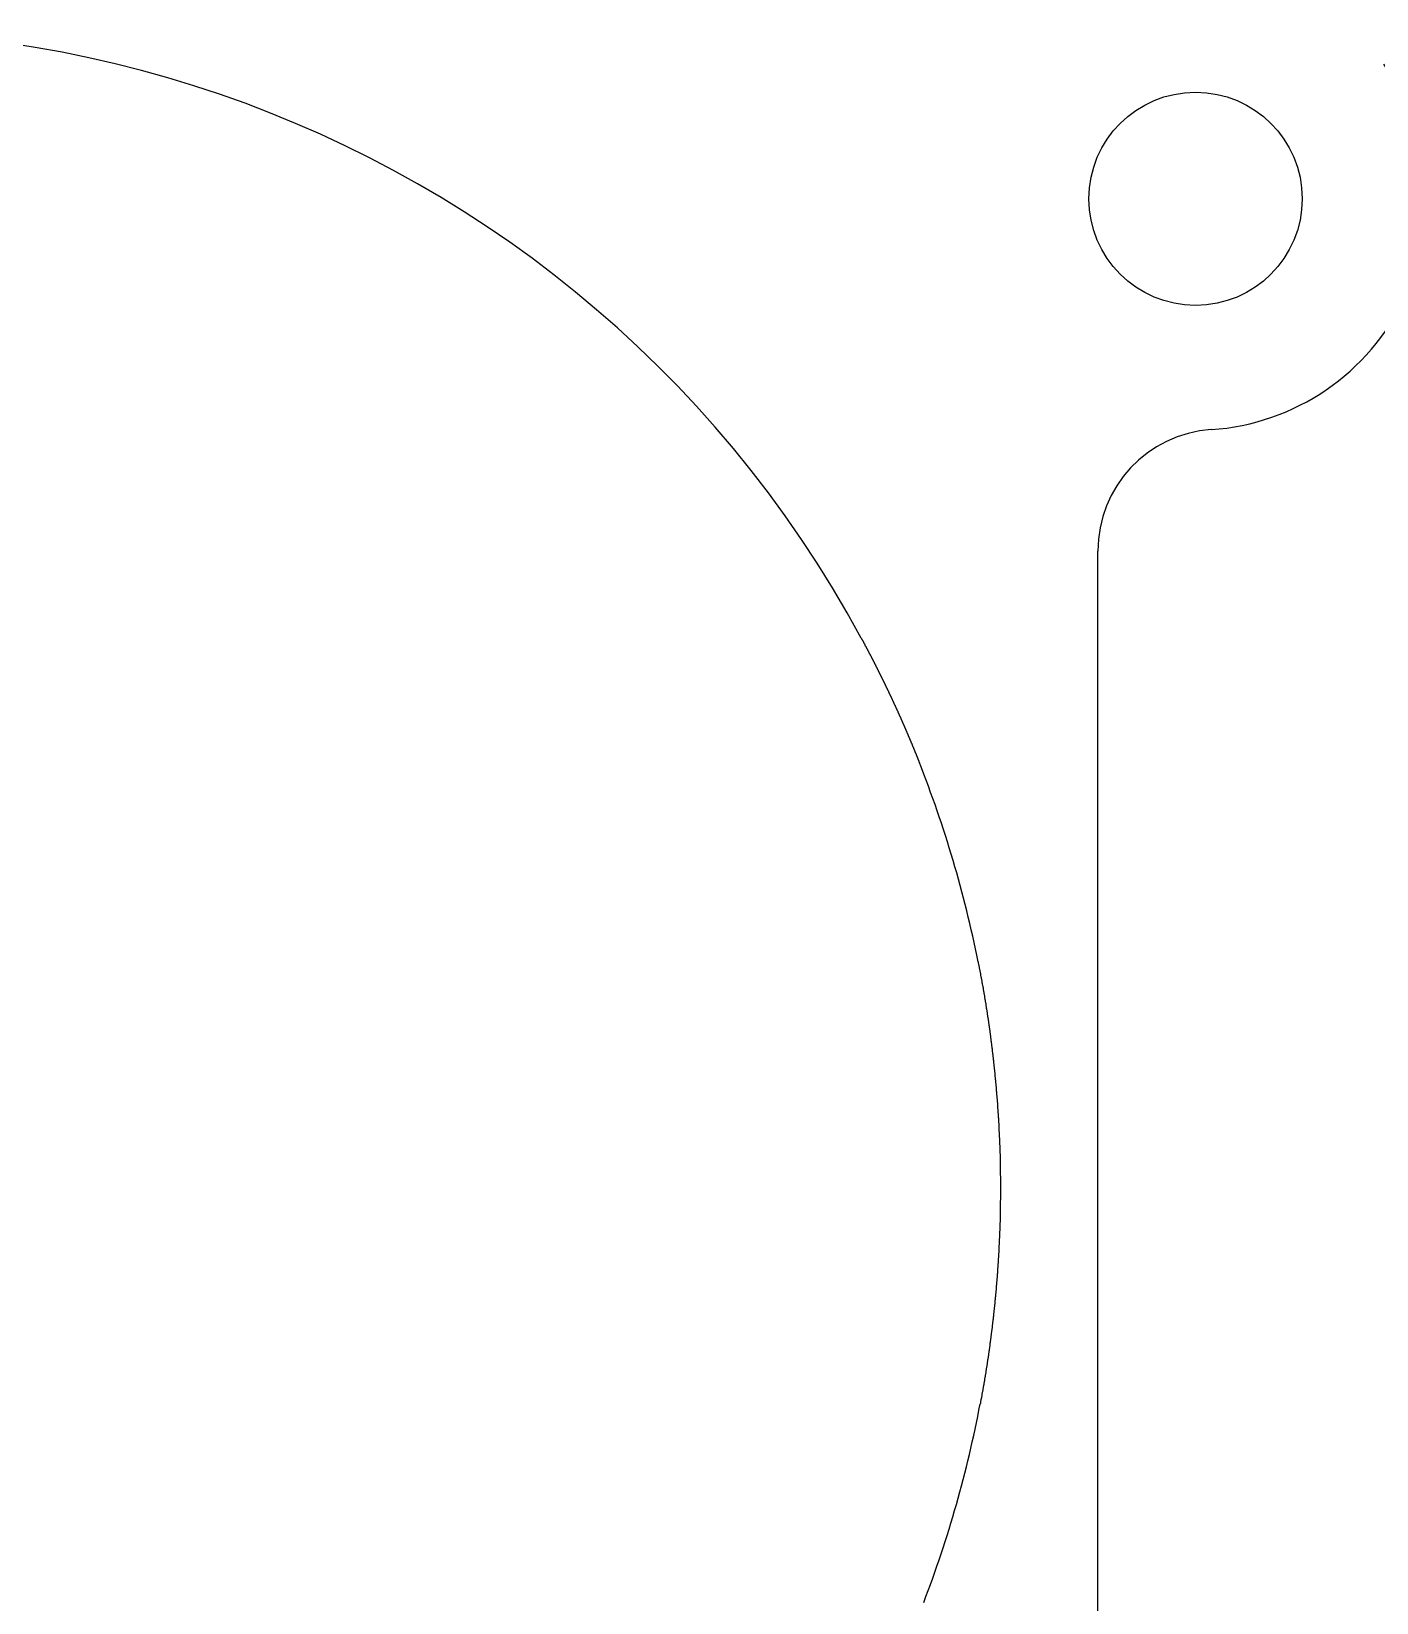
# Model space of a CAD drawing. Extents: x 442 to 745, y 5 to 355.
# Drawn here: x 469.62 to 478.72, y 197.08 to 207.71 of the extents above; entities that cross this region are included whole.
import ezdxf

# ---------------------------------------------------------------- set-up
doc = ezdxf.new("R2010")
doc.units = 0
doc.layers.add('VISIBLE__ANSI_', color=7, linetype='CONTINUOUS')

msp = doc.modelspace()

# ---------------------------------------------------------------- linework, layer by layer
at = {"layer": 'VISIBLE__ANSI_'}
msp.add_line((476.835, 195.578), (476.835, 204.195), dxfattribs=at)
for points in [[(475.235, 203.606, 0), (475.236, 203.604, 0), (475.237, 203.602, 0), (475.238, 203.6, 0), (475.239, 203.598, 0), (475.24, 203.596, 0), (475.241, 203.594, 0), (475.243, 203.592, 0), (475.244, 203.59, 0), (475.245, 203.589, 0), (475.246, 203.587, 0), (475.247, 203.585, 0), (475.248, 203.583, 0), (475.249, 203.581, 0), (475.25, 203.579, 0), (475.251, 203.577, 0), (475.252, 203.575, 0), (475.253, 203.573, 0), (475.254, 203.571, 0), (475.255, 203.569, 0), (475.256, 203.567, 0), (475.257, 203.565, 0), (475.258, 203.563, 0), (475.259, 203.561, 0), (475.26, 203.559, 0), (475.261, 203.557, 0), (475.262, 203.555, 0), (475.264, 203.553, 0), (475.265, 203.551, 0), (475.266, 203.549, 0), (475.267, 203.547, 0), (475.268, 203.545, 0), (475.269, 203.543, 0), (475.27, 203.541, 0), (475.271, 203.539, 0), (475.272, 203.537, 0), (475.273, 203.535, 0), (475.274, 203.534, 0), (475.275, 203.532, 0), (475.276, 203.53, 0), (475.277, 203.528, 0), (475.278, 203.526, 0), (475.279, 203.524, 0), (475.28, 203.522, 0), (475.281, 203.52, 0), (475.282, 203.518, 0), (475.283, 203.516, 0), (475.284, 203.514, 0), (475.285, 203.512, 0), (475.286, 203.51, 0), (475.287, 203.508, 0), (475.288, 203.506, 0), (475.289, 203.504, 0), (475.29, 203.502, 0), (475.291, 203.5, 0), (475.293, 203.498, 0), (475.294, 203.496, 0), (475.295, 203.494, 0), (475.296, 203.492, 0), (475.297, 203.49, 0), (475.298, 203.488, 0), (475.299, 203.486, 0), (475.3, 203.484, 0), (475.301, 203.482, 0), (475.302, 203.48, 0), (475.303, 203.478, 0), (475.304, 203.476, 0), (475.305, 203.474, 0), (475.306, 203.472, 0), (475.307, 203.47, 0), (475.308, 203.468, 0), (475.309, 203.466, 0), (475.31, 203.464, 0), (475.311, 203.462, 0), (475.312, 203.46, 0), (475.313, 203.458, 0), (475.314, 203.456, 0), (475.315, 203.455, 0), (475.316, 203.453, 0), (475.317, 203.451, 0), (475.318, 203.449, 0), (475.319, 203.447, 0), (475.32, 203.445, 0), (475.321, 203.443, 0), (475.322, 203.441, 0), (475.323, 203.439, 0), (475.324, 203.437, 0), (475.325, 203.435, 0), (475.326, 203.433, 0), (475.327, 203.431, 0), (475.328, 203.429, 0), (475.329, 203.427, 0), (475.33, 203.425, 0), (475.331, 203.423, 0), (475.332, 203.421, 0), (475.333, 203.419, 0), (475.334, 203.417, 0), (475.335, 203.415, 0), (475.336, 203.413, 0), (475.337, 203.411, 0), (475.338, 203.409, 0), (475.339, 203.407, 0), (475.34, 203.405, 0), (475.341, 203.403, 0), (475.342, 203.401, 0), (475.343, 203.399, 0), (475.344, 203.397, 0), (475.345, 203.395, 0), (475.346, 203.393, 0), (475.347, 203.391, 0), (475.348, 203.389, 0), (475.349, 203.387, 0), (475.35, 203.385, 0), (475.351, 203.383, 0), (475.352, 203.381, 0), (475.353, 203.379, 0), (475.354, 203.377, 0), (475.355, 203.375, 0), (475.356, 203.373, 0), (475.357, 203.371, 0), (475.358, 203.369, 0), (475.359, 203.367, 0), (475.36, 203.365, 0), (475.361, 203.363, 0), (475.362, 203.361, 0), (475.363, 203.359, 0), (475.364, 203.357, 0), (475.365, 203.355, 0), (475.366, 203.353, 0), (475.367, 203.351, 0), (475.368, 203.349, 0), (475.369, 203.347, 0), (475.37, 203.345, 0), (475.371, 203.343, 0), (475.372, 203.341, 0), (475.373, 203.339, 0), (475.374, 203.337, 0), (475.375, 203.335, 0), (475.376, 203.333, 0), (475.377, 203.331, 0), (475.378, 203.329, 0), (475.379, 203.327, 0), (475.38, 203.325, 0), (475.381, 203.323, 0), (475.382, 203.321, 0), (475.383, 203.319, 0), (475.384, 203.317, 0), (475.385, 203.315, 0), (475.386, 203.313, 0), (475.387, 203.311, 0), (475.388, 203.309, 0), (475.389, 203.307, 0), (475.39, 203.305, 0), (475.391, 203.303, 0), (475.392, 203.301, 0), (475.393, 203.299, 0), (475.394, 203.297, 0), (475.395, 203.295, 0), (475.396, 203.293, 0), (475.396, 203.291, 0), (475.397, 203.289, 0), (475.398, 203.287, 0), (475.399, 203.285, 0), (475.4, 203.283, 0), (475.401, 203.281, 0), (475.402, 203.279, 0), (475.403, 203.277, 0), (475.404, 203.275, 0), (475.405, 203.273, 0), (475.406, 203.271, 0), (475.407, 203.269, 0), (475.408, 203.267, 0), (475.409, 203.265, 0), (475.41, 203.263, 0), (475.411, 203.261, 0), (475.412, 203.259, 0), (475.413, 203.257, 0), (475.414, 203.255, 0), (475.415, 203.253, 0), (475.416, 203.251, 0), (475.417, 203.249, 0), (475.418, 203.247, 0), (475.419, 203.245, 0), (475.42, 203.243, 0), (475.421, 203.241, 0), (475.422, 203.239, 0), (475.422, 203.237, 0), (475.423, 203.235, 0), (475.424, 203.233, 0), (475.425, 203.231, 0), (475.426, 203.229, 0), (475.427, 203.227, 0), (475.428, 203.225, 0), (475.429, 203.223, 0), (475.43, 203.221, 0), (475.431, 203.219, 0), (475.432, 203.217, 0), (475.433, 203.215, 0), (475.434, 203.213, 0), (475.435, 203.211, 0), (475.436, 203.209, 0), (475.437, 203.207, 0), (475.438, 203.205, 0), (475.439, 203.203, 0), (475.44, 203.201, 0), (475.441, 203.199, 0), (475.441, 203.197, 0), (475.442, 203.195, 0), (475.443, 203.193, 0), (475.444, 203.191, 0), (475.445, 203.188, 0), (475.446, 203.186, 0), (475.447, 203.184, 0), (475.448, 203.182, 0), (475.449, 203.18, 0), (475.45, 203.178, 0), (475.451, 203.176, 0), (475.452, 203.174, 0), (475.453, 203.172, 0), (475.454, 203.17, 0), (475.455, 203.168, 0), (475.456, 203.166, 0), (475.456, 203.164, 0), (475.457, 203.162, 0), (475.458, 203.16, 0), (475.459, 203.158, 0), (475.46, 203.156, 0), (475.461, 203.154, 0), (475.462, 203.152, 0), (475.463, 203.15, 0), (475.464, 203.148, 0), (475.465, 203.146, 0), (475.466, 203.144, 0), (475.467, 203.142, 0), (475.468, 203.14, 0), (475.469, 203.138, 0), (475.469, 203.136, 0), (475.47, 203.134, 0), (475.471, 203.132, 0), (475.472, 203.13, 0), (475.473, 203.128, 0), (475.474, 203.126, 0), (475.475, 203.124, 0), (475.476, 203.122, 0), (475.477, 203.12, 0), (475.478, 203.118, 0), (475.479, 203.116, 0), (475.48, 203.114, 0), (475.481, 203.112, 0), (475.481, 203.11, 0), (475.482, 203.108, 0), (475.483, 203.105, 0), (475.484, 203.103, 0), (475.485, 203.101, 0), (475.486, 203.099, 0), (475.487, 203.097, 0), (475.488, 203.095, 0), (475.489, 203.093, 0), (475.49, 203.091, 0), (475.491, 203.089, 0), (475.492, 203.087, 0), (475.492, 203.085, 0), (475.493, 203.083, 0), (475.494, 203.081, 0), (475.495, 203.079, 0), (475.496, 203.077, 0), (475.497, 203.075, 0), (475.498, 203.073, 0), (475.499, 203.071, 0), (475.5, 203.069, 0), (475.501, 203.067, 0), (475.502, 203.065, 0), (475.502, 203.063, 0), (475.503, 203.061, 0), (475.504, 203.059, 0), (475.505, 203.057, 0), (475.506, 203.055, 0), (475.507, 203.053, 0), (475.508, 203.051, 0), (475.509, 203.049, 0), (475.51, 203.046, 0), (475.511, 203.044, 0), (475.511, 203.042, 0), (475.512, 203.04, 0), (475.513, 203.038, 0), (475.514, 203.036, 0), (475.515, 203.034, 0), (475.516, 203.032, 0), (475.517, 203.03, 0), (475.518, 203.028, 0), (475.519, 203.026, 0), (475.52, 203.024, 0), (475.52, 203.022, 0), (475.521, 203.02, 0), (475.522, 203.018, 0), (475.523, 203.016, 0), (475.524, 203.014, 0), (475.525, 203.012, 0), (475.526, 203.01, 0), (475.527, 203.008, 0), (475.528, 203.006, 0), (475.528, 203.004, 0), (475.529, 203.002, 0), (475.53, 203, 0), (475.531, 202.997, 0), (475.532, 202.995, 0), (475.533, 202.993, 0), (475.534, 202.991, 0), (475.535, 202.989, 0), (475.536, 202.987, 0), (475.536, 202.985, 0), (475.537, 202.983, 0), (475.538, 202.981, 0), (475.539, 202.979, 0), (475.54, 202.977, 0), (475.541, 202.975, 0), (475.542, 202.973, 0), (475.543, 202.971, 0), (475.543, 202.969, 0), (475.544, 202.967, 0), (475.545, 202.965, 0), (475.546, 202.963, 0), (475.547, 202.961, 0), (475.548, 202.959, 0), (475.549, 202.957, 0), (475.55, 202.954, 0), (475.55, 202.952, 0), (475.551, 202.95, 0), (475.552, 202.948, 0), (475.553, 202.946, 0), (475.554, 202.944, 0), (475.555, 202.942, 0), (475.556, 202.94, 0), (475.557, 202.938, 0), (475.557, 202.936, 0), (475.558, 202.934, 0), (475.559, 202.932, 0), (475.56, 202.93, 0), (475.561, 202.928, 0), (475.562, 202.926, 0), (475.563, 202.924, 0), (475.564, 202.922, 0), (475.564, 202.92, 0), (475.565, 202.918, 0), (475.566, 202.915, 0), (475.567, 202.913, 0), (475.568, 202.911, 0), (475.569, 202.909, 0), (475.57, 202.907, 0), (475.57, 202.905, 0), (475.571, 202.903, 0), (475.572, 202.901, 0), (475.573, 202.899, 0), (475.574, 202.897, 0), (475.575, 202.895, 0), (475.576, 202.893, 0), (475.576, 202.891, 0), (475.577, 202.889, 0), (475.578, 202.887, 0), (475.579, 202.885, 0), (475.58, 202.883, 0), (475.581, 202.881, 0), (475.582, 202.878, 0), (475.582, 202.876, 0), (475.583, 202.874, 0), (475.584, 202.872, 0), (475.585, 202.87, 0), (475.586, 202.868, 0), (475.587, 202.866, 0), (475.587, 202.864, 0), (475.588, 202.862, 0), (475.589, 202.86, 0), (475.59, 202.858, 0), (475.591, 202.856, 0), (475.592, 202.854, 0), (475.593, 202.852, 0), (475.593, 202.85, 0), (475.594, 202.848, 0), (475.595, 202.845, 0), (475.596, 202.843, 0), (475.597, 202.841, 0), (475.598, 202.839, 0), (475.598, 202.837, 0), (475.599, 202.835, 0), (475.6, 202.833, 0), (475.601, 202.831, 0), (475.602, 202.829, 0), (475.603, 202.827, 0), (475.604, 202.825, 0), (475.604, 202.823, 0), (475.605, 202.821, 0), (475.606, 202.819, 0), (475.607, 202.817, 0), (475.608, 202.815, 0), (475.609, 202.812, 0), (475.609, 202.81, 0), (475.61, 202.808, 0), (475.611, 202.806, 0), (475.612, 202.804, 0), (475.613, 202.802, 0), (475.614, 202.8, 0), (475.614, 202.798, 0), (475.615, 202.796, 0), (475.616, 202.794, 0), (475.617, 202.792, 0), (475.618, 202.79, 0), (475.618, 202.788, 0), (475.619, 202.786, 0), (475.62, 202.783, 0), (475.621, 202.781, 0), (475.622, 202.779, 0), (475.623, 202.777, 0), (475.623, 202.775, 0), (475.624, 202.773, 0), (475.625, 202.771, 0), (475.626, 202.769, 0)], [(475.626, 202.769, 0), (475.626, 202.769, 0), (475.626, 202.769, 0), (475.626, 202.769, 0), (475.626, 202.769, 0), (475.626, 202.769, 0), (475.626, 202.769, 0), (475.626, 202.769, 0), (475.626, 202.769, 0), (475.626, 202.769, 0), (475.626, 202.769, 0), (475.626, 202.769, 0), (475.626, 202.769, 0), (475.626, 202.769, 0), (475.626, 202.769, 0), (475.626, 202.769, 0), (475.626, 202.769, 0), (475.626, 202.769, 0), (475.626, 202.769, 0), (475.626, 202.769, 0), (475.626, 202.769, 0), (475.626, 202.769, 0), (475.626, 202.769, 0), (475.626, 202.769, 0), (475.626, 202.769, 0), (475.626, 202.769, 0), (475.626, 202.769, 0), (475.626, 202.769, 0), (475.626, 202.769, 0), (475.626, 202.769, 0), (475.626, 202.769, 0), (475.626, 202.769, 0), (475.626, 202.769, 0), (475.626, 202.769, 0), (475.626, 202.769, 0), (475.626, 202.769, 0), (475.626, 202.769, 0), (475.626, 202.769, 0), (475.626, 202.769, 0), (475.626, 202.769, 0), (475.626, 202.769, 0), (475.626, 202.769, 0), (475.626, 202.769, 0), (475.626, 202.769, 0), (475.626, 202.769, 0), (475.626, 202.769, 0), (475.626, 202.769, 0), (475.626, 202.769, 0), (475.626, 202.769, 0), (475.626, 202.769, 0), (475.626, 202.769, 0), (475.626, 202.769, 0), (475.626, 202.769, 0), (475.626, 202.769, 0), (475.626, 202.769, 0), (475.626, 202.769, 0), (475.626, 202.769, 0), (475.626, 202.769, 0), (475.626, 202.769, 0), (475.626, 202.769, 0), (475.626, 202.769, 0), (475.626, 202.769, 0), (475.626, 202.769, 0), (475.626, 202.769, 0), (475.626, 202.769, 0), (475.626, 202.769, 0), (475.626, 202.769, 0), (475.626, 202.769, 0), (475.626, 202.769, 0), (475.626, 202.769, 0), (475.626, 202.769, 0), (475.626, 202.769, 0), (475.626, 202.769, 0), (475.626, 202.769, 0), (475.626, 202.769, 0), (475.626, 202.769, 0), (475.626, 202.769, 0), (475.626, 202.769, 0), (475.626, 202.769, 0), (475.626, 202.769, 0), (475.626, 202.769, 0), (475.626, 202.769, 0), (475.626, 202.769, 0), (475.626, 202.769, 0), (475.626, 202.769, 0), (475.626, 202.769, 0), (475.626, 202.769, 0), (475.626, 202.769, 0), (475.626, 202.769, 0), (475.626, 202.769, 0), (475.626, 202.769, 0), (475.626, 202.769, 0), (475.626, 202.769, 0), (475.626, 202.769, 0), (475.626, 202.769, 0), (475.626, 202.769, 0), (475.626, 202.769, 0), (475.626, 202.769, 0), (475.626, 202.769, 0), (475.626, 202.769, 0), (475.626, 202.769, 0), (475.626, 202.769, 0), (475.626, 202.769, 0), (475.626, 202.769, 0), (475.626, 202.769, 0), (475.626, 202.769, 0), (475.626, 202.769, 0), (475.626, 202.769, 0), (475.626, 202.769, 0), (475.626, 202.769, 0), (475.626, 202.769, 0), (475.626, 202.769, 0), (475.626, 202.769, 0), (475.626, 202.769, 0), (475.625, 202.769, 0), (475.625, 202.769, 0), (475.625, 202.769, 0), (475.625, 202.769, 0), (475.625, 202.769, 0), (475.625, 202.769, 0), (475.625, 202.769, 0), (475.625, 202.769, 0), (475.625, 202.769, 0), (475.625, 202.769, 0), (475.625, 202.769, 0), (475.625, 202.769, 0), (475.625, 202.769, 0), (475.625, 202.769, 0)], [(476.025, 201.418, 0), (476.025, 201.413, 0), (476.026, 201.408, 0), (476.027, 201.404, 0), (476.028, 201.399, 0), (476.029, 201.394, 0), (476.03, 201.389, 0), (476.031, 201.384, 0), (476.032, 201.379, 0), (476.033, 201.374, 0), (476.034, 201.369, 0), (476.035, 201.365, 0), (476.036, 201.36, 0), (476.037, 201.355, 0), (476.038, 201.35, 0), (476.039, 201.345, 0), (476.04, 201.34, 0), (476.041, 201.335, 0), (476.042, 201.33, 0), (476.042, 201.326, 0), (476.043, 201.321, 0), (476.044, 201.316, 0), (476.045, 201.311, 0), (476.046, 201.306, 0), (476.047, 201.301, 0), (476.048, 201.296, 0), (476.049, 201.291, 0), (476.05, 201.287, 0), (476.051, 201.282, 0), (476.051, 201.277, 0), (476.052, 201.272, 0), (476.053, 201.267, 0), (476.054, 201.262, 0), (476.055, 201.257, 0), (476.056, 201.252, 0), (476.057, 201.247, 0), (476.058, 201.243, 0), (476.058, 201.238, 0), (476.059, 201.233, 0), (476.06, 201.228, 0), (476.061, 201.223, 0), (476.062, 201.218, 0), (476.063, 201.213, 0), (476.063, 201.208, 0), (476.064, 201.203, 0), (476.065, 201.199, 0), (476.066, 201.194, 0), (476.067, 201.189, 0), (476.068, 201.184, 0), (476.068, 201.179, 0), (476.069, 201.174, 0), (476.07, 201.169, 0), (476.071, 201.164, 0), (476.072, 201.159, 0), (476.072, 201.154, 0), (476.073, 201.15, 0), (476.074, 201.145, 0), (476.075, 201.14, 0), (476.076, 201.135, 0), (476.076, 201.13, 0), (476.077, 201.125, 0), (476.078, 201.12, 0), (476.079, 201.115, 0), (476.08, 201.11, 0), (476.08, 201.105, 0), (476.081, 201.101, 0), (476.082, 201.096, 0), (476.083, 201.091, 0), (476.083, 201.086, 0), (476.084, 201.081, 0), (476.085, 201.076, 0), (476.086, 201.071, 0), (476.086, 201.066, 0), (476.087, 201.061, 0), (476.088, 201.056, 0), (476.089, 201.052, 0), (476.089, 201.047, 0), (476.09, 201.042, 0), (476.091, 201.037, 0), (476.092, 201.032, 0), (476.092, 201.027, 0), (476.093, 201.022, 0), (476.094, 201.017, 0), (476.095, 201.012, 0), (476.095, 201.007, 0), (476.096, 201.002, 0), (476.097, 200.998, 0), (476.097, 200.993, 0), (476.098, 200.988, 0), (476.099, 200.983, 0), (476.099, 200.978, 0), (476.1, 200.973, 0), (476.101, 200.968, 0), (476.102, 200.963, 0), (476.102, 200.958, 0), (476.103, 200.953, 0), (476.104, 200.948, 0), (476.104, 200.943, 0), (476.105, 200.939, 0), (476.106, 200.934, 0), (476.106, 200.929, 0), (476.107, 200.924, 0), (476.108, 200.919, 0), (476.108, 200.914, 0), (476.109, 200.909, 0), (476.109, 200.904, 0), (476.11, 200.899, 0), (476.111, 200.894, 0), (476.111, 200.889, 0), (476.112, 200.884, 0), (476.113, 200.88, 0), (476.113, 200.875, 0), (476.114, 200.87, 0), (476.115, 200.865, 0), (476.115, 200.86, 0), (476.116, 200.855, 0), (476.116, 200.85, 0), (476.117, 200.845, 0), (476.118, 200.84, 0), (476.118, 200.835, 0), (476.119, 200.83, 0), (476.119, 200.825, 0), (476.12, 200.82, 0), (476.121, 200.816, 0), (476.121, 200.811, 0), (476.122, 200.806, 0), (476.122, 200.801, 0), (476.123, 200.796, 0), (476.124, 200.791, 0), (476.124, 200.786, 0), (476.125, 200.781, 0), (476.125, 200.776, 0), (476.126, 200.771, 0), (476.126, 200.766, 0), (476.127, 200.761, 0), (476.127, 200.756, 0), (476.128, 200.751, 0), (476.129, 200.747, 0), (476.129, 200.742, 0), (476.13, 200.737, 0), (476.13, 200.732, 0), (476.131, 200.727, 0), (476.131, 200.722, 0), (476.132, 200.717, 0), (476.132, 200.712, 0), (476.133, 200.707, 0), (476.133, 200.702, 0), (476.134, 200.697, 0), (476.134, 200.692, 0), (476.135, 200.687, 0), (476.135, 200.682, 0), (476.136, 200.677, 0), (476.136, 200.673, 0), (476.137, 200.668, 0), (476.137, 200.663, 0), (476.138, 200.658, 0), (476.138, 200.653, 0), (476.139, 200.648, 0), (476.139, 200.643, 0), (476.14, 200.638, 0), (476.14, 200.633, 0), (476.141, 200.628, 0), (476.141, 200.623, 0), (476.142, 200.618, 0), (476.142, 200.613, 0), (476.143, 200.608, 0), (476.143, 200.603, 0), (476.143, 200.598, 0), (476.144, 200.594, 0), (476.144, 200.589, 0), (476.145, 200.584, 0), (476.145, 200.579, 0), (476.146, 200.574, 0), (476.146, 200.569, 0), (476.147, 200.564, 0), (476.147, 200.559, 0), (476.147, 200.554, 0), (476.148, 200.549, 0), (476.148, 200.544, 0), (476.149, 200.539, 0), (476.149, 200.534, 0), (476.15, 200.529, 0), (476.15, 200.524, 0), (476.15, 200.519, 0), (476.151, 200.514, 0), (476.151, 200.51, 0), (476.151, 200.505, 0), (476.152, 200.5, 0), (476.152, 200.495, 0), (476.153, 200.49, 0), (476.153, 200.485, 0), (476.153, 200.48, 0), (476.154, 200.475, 0), (476.154, 200.47, 0), (476.155, 200.465, 0), (476.155, 200.46, 0), (476.155, 200.455, 0), (476.156, 200.45, 0), (476.156, 200.445, 0), (476.156, 200.44, 0), (476.157, 200.435, 0), (476.157, 200.43, 0), (476.157, 200.425, 0), (476.158, 200.42, 0), (476.158, 200.416, 0), (476.158, 200.411, 0), (476.159, 200.406, 0), (476.159, 200.401, 0), (476.159, 200.396, 0), (476.16, 200.391, 0), (476.16, 200.386, 0), (476.16, 200.381, 0), (476.161, 200.376, 0), (476.161, 200.371, 0), (476.161, 200.366, 0), (476.162, 200.361, 0), (476.162, 200.356, 0), (476.162, 200.351, 0), (476.162, 200.346, 0), (476.163, 200.341, 0), (476.163, 200.336, 0), (476.163, 200.331, 0), (476.164, 200.326, 0), (476.164, 200.321, 0), (476.164, 200.317, 0), (476.164, 200.312, 0), (476.165, 200.307, 0), (476.165, 200.302, 0), (476.165, 200.297, 0), (476.165, 200.292, 0), (476.166, 200.287, 0), (476.166, 200.282, 0), (476.166, 200.277, 0), (476.166, 200.272, 0), (476.167, 200.267, 0), (476.167, 200.262, 0), (476.167, 200.257, 0), (476.167, 200.252, 0), (476.168, 200.247, 0), (476.168, 200.242, 0), (476.168, 200.237, 0), (476.168, 200.232, 0), (476.169, 200.227, 0), (476.169, 200.222, 0), (476.169, 200.217, 0), (476.169, 200.212, 0), (476.169, 200.208, 0), (476.17, 200.203, 0), (476.17, 200.198, 0), (476.17, 200.193, 0), (476.17, 200.188, 0), (476.17, 200.183, 0), (476.171, 200.178, 0), (476.171, 200.173, 0), (476.171, 200.168, 0), (476.171, 200.163, 0), (476.171, 200.158, 0), (476.171, 200.153, 0), (476.172, 200.148, 0), (476.172, 200.143, 0), (476.172, 200.138, 0), (476.172, 200.133, 0), (476.172, 200.128, 0), (476.172, 200.123, 0), (476.173, 200.118, 0), (476.173, 200.113, 0), (476.173, 200.108, 0), (476.173, 200.103, 0), (476.173, 200.099, 0), (476.173, 200.094, 0), (476.173, 200.089, 0), (476.173, 200.084, 0), (476.174, 200.079, 0), (476.174, 200.074, 0), (476.174, 200.069, 0), (476.174, 200.064, 0), (476.174, 200.059, 0), (476.174, 200.054, 0), (476.174, 200.049, 0), (476.174, 200.044, 0), (476.174, 200.039, 0), (476.175, 200.034, 0), (476.175, 200.029, 0), (476.175, 200.024, 0), (476.175, 200.019, 0), (476.175, 200.014, 0), (476.175, 200.009, 0), (476.175, 200.004, 0), (476.175, 199.999, 0), (476.175, 199.994, 0), (476.175, 199.989, 0), (476.175, 199.984, 0), (476.175, 199.98, 0), (476.175, 199.975, 0), (476.176, 199.97, 0), (476.176, 199.965, 0), (476.176, 199.96, 0), (476.176, 199.955, 0), (476.176, 199.95, 0), (476.176, 199.945, 0), (476.176, 199.94, 0), (476.176, 199.935, 0), (476.176, 199.93, 0), (476.176, 199.925, 0), (476.176, 199.92, 0), (476.176, 199.915, 0), (476.176, 199.91, 0), (476.176, 199.905, 0), (476.176, 199.9, 0), (476.176, 199.895, 0), (476.176, 199.89, 0), (476.176, 199.885, 0), (476.176, 199.88, 0), (476.176, 199.875, 0), (476.176, 199.87, 0), (476.176, 199.865, 0), (476.176, 199.861, 0), (476.176, 199.856, 0), (476.176, 199.851, 0), (476.176, 199.846, 0), (476.176, 199.841, 0), (476.176, 199.836, 0), (476.176, 199.831, 0), (476.176, 199.826, 0), (476.176, 199.821, 0), (476.176, 199.816, 0), (476.176, 199.811, 0), (476.176, 199.806, 0), (476.175, 199.801, 0), (476.175, 199.796, 0), (476.175, 199.791, 0), (476.175, 199.786, 0), (476.175, 199.781, 0), (476.175, 199.776, 0), (476.175, 199.771, 0), (476.175, 199.766, 0), (476.175, 199.761, 0), (476.175, 199.756, 0), (476.175, 199.751, 0), (476.175, 199.747, 0), (476.175, 199.742, 0), (476.175, 199.737, 0), (476.174, 199.732, 0), (476.174, 199.727, 0), (476.174, 199.722, 0), (476.174, 199.717, 0), (476.174, 199.712, 0), (476.174, 199.707, 0), (476.174, 199.702, 0), (476.174, 199.697, 0), (476.174, 199.692, 0), (476.173, 199.687, 0), (476.173, 199.682, 0), (476.173, 199.677, 0), (476.173, 199.672, 0), (476.173, 199.667, 0), (476.173, 199.662, 0), (476.173, 199.657, 0), (476.172, 199.652, 0), (476.172, 199.647, 0), (476.172, 199.642, 0), (476.172, 199.637, 0), (476.172, 199.633, 0), (476.172, 199.628, 0), (476.172, 199.623, 0), (476.171, 199.618, 0), (476.171, 199.613, 0), (476.171, 199.608, 0), (476.171, 199.603, 0), (476.171, 199.598, 0), (476.17, 199.593, 0), (476.17, 199.588, 0), (476.17, 199.583, 0), (476.17, 199.578, 0), (476.17, 199.573, 0), (476.17, 199.568, 0), (476.169, 199.563, 0), (476.169, 199.558, 0), (476.169, 199.553, 0), (476.169, 199.548, 0), (476.168, 199.543, 0), (476.168, 199.538, 0), (476.168, 199.533, 0), (476.168, 199.528, 0), (476.168, 199.524, 0), (476.167, 199.519, 0), (476.167, 199.514, 0), (476.167, 199.509, 0), (476.167, 199.504, 0), (476.166, 199.499, 0), (476.166, 199.494, 0), (476.166, 199.489, 0), (476.166, 199.484, 0), (476.165, 199.479, 0), (476.165, 199.474, 0), (476.165, 199.469, 0), (476.165, 199.464, 0), (476.164, 199.459, 0), (476.164, 199.454, 0), (476.164, 199.449, 0), (476.163, 199.444, 0), (476.163, 199.439, 0), (476.163, 199.434, 0), (476.163, 199.429, 0), (476.162, 199.425, 0), (476.162, 199.42, 0), (476.162, 199.415, 0), (476.161, 199.41, 0), (476.161, 199.405, 0), (476.161, 199.4, 0), (476.161, 199.395, 0), (476.16, 199.39, 0), (476.16, 199.385, 0), (476.16, 199.38, 0), (476.159, 199.375, 0), (476.159, 199.37, 0), (476.159, 199.365, 0), (476.158, 199.36, 0), (476.158, 199.355, 0), (476.158, 199.35, 0), (476.157, 199.345, 0), (476.157, 199.34, 0), (476.157, 199.335, 0), (476.156, 199.331, 0), (476.156, 199.326, 0), (476.156, 199.321, 0), (476.155, 199.316, 0), (476.155, 199.311, 0), (476.154, 199.306, 0), (476.154, 199.301, 0), (476.154, 199.296, 0), (476.153, 199.291, 0), (476.153, 199.286, 0), (476.153, 199.281, 0), (476.152, 199.276, 0), (476.152, 199.271, 0), (476.151, 199.266, 0), (476.151, 199.261, 0), (476.151, 199.256, 0), (476.15, 199.251, 0), (476.15, 199.247, 0), (476.149, 199.242, 0), (476.149, 199.237, 0), (476.149, 199.232, 0), (476.148, 199.227, 0), (476.148, 199.222, 0), (476.147, 199.217, 0), (476.147, 199.212, 0), (476.146, 199.207, 0), (476.146, 199.202, 0), (476.146, 199.197, 0), (476.145, 199.192, 0), (476.145, 199.187, 0), (476.144, 199.182, 0), (476.144, 199.177, 0), (476.143, 199.172, 0), (476.143, 199.167, 0), (476.142, 199.163, 0), (476.142, 199.158, 0), (476.142, 199.153, 0), (476.141, 199.148, 0), (476.141, 199.143, 0), (476.14, 199.138, 0), (476.14, 199.133, 0), (476.139, 199.128, 0), (476.139, 199.123, 0), (476.138, 199.118, 0), (476.138, 199.113, 0), (476.137, 199.108, 0), (476.137, 199.103, 0), (476.136, 199.098, 0), (476.136, 199.093, 0), (476.135, 199.089, 0), (476.135, 199.084, 0), (476.134, 199.079, 0), (476.134, 199.074, 0), (476.133, 199.069, 0), (476.133, 199.064, 0), (476.132, 199.059, 0), (476.132, 199.054, 0), (476.131, 199.049, 0), (476.131, 199.044, 0), (476.13, 199.039, 0), (476.13, 199.034, 0), (476.129, 199.029, 0), (476.128, 199.024, 0), (476.128, 199.02, 0), (476.127, 199.015, 0), (476.127, 199.01, 0), (476.126, 199.005, 0), (476.126, 199, 0), (476.125, 198.995, 0), (476.125, 198.99, 0), (476.124, 198.985, 0), (476.123, 198.98, 0), (476.123, 198.975, 0), (476.122, 198.97, 0), (476.122, 198.965, 0), (476.121, 198.96, 0), (476.12, 198.956, 0), (476.12, 198.951, 0), (476.119, 198.946, 0), (476.119, 198.941, 0), (476.118, 198.936, 0), (476.118, 198.931, 0), (476.117, 198.926, 0), (476.116, 198.921, 0), (476.116, 198.916, 0), (476.115, 198.911, 0), (476.114, 198.906, 0), (476.114, 198.901, 0), (476.113, 198.896, 0), (476.113, 198.892, 0), (476.112, 198.887, 0), (476.111, 198.882, 0), (476.111, 198.877, 0), (476.11, 198.872, 0), (476.109, 198.867, 0), (476.109, 198.862, 0), (476.108, 198.857, 0), (476.107, 198.852, 0), (476.107, 198.847, 0), (476.106, 198.842, 0), (476.105, 198.837, 0), (476.105, 198.833, 0), (476.104, 198.828, 0), (476.103, 198.823, 0), (476.103, 198.818, 0), (476.102, 198.813, 0), (476.101, 198.808, 0), (476.101, 198.803, 0), (476.1, 198.798, 0), (476.099, 198.793, 0), (476.099, 198.788, 0), (476.098, 198.783, 0), (476.097, 198.779, 0), (476.097, 198.774, 0), (476.096, 198.769, 0), (476.095, 198.764, 0), (476.094, 198.759, 0), (476.094, 198.754, 0), (476.093, 198.749, 0), (476.092, 198.744, 0), (476.092, 198.739, 0), (476.091, 198.734, 0), (476.09, 198.729, 0), (476.089, 198.725, 0), (476.089, 198.72, 0), (476.088, 198.715, 0), (476.087, 198.71, 0), (476.086, 198.705, 0), (476.086, 198.7, 0), (476.085, 198.695, 0), (476.084, 198.69, 0), (476.083, 198.685, 0), (476.083, 198.68, 0), (476.082, 198.676, 0), (476.081, 198.671, 0), (476.08, 198.666, 0), (476.08, 198.661, 0), (476.079, 198.656, 0), (476.078, 198.651, 0), (476.077, 198.646, 0), (476.076, 198.641, 0), (476.076, 198.636, 0), (476.075, 198.632, 0), (476.074, 198.627, 0), (476.073, 198.622, 0), (476.072, 198.617, 0), (476.072, 198.612, 0), (476.071, 198.607, 0), (476.07, 198.602, 0), (476.069, 198.597, 0), (476.068, 198.592, 0), (476.068, 198.587, 0), (476.067, 198.583, 0), (476.066, 198.578, 0), (476.065, 198.573, 0), (476.064, 198.568, 0), (476.063, 198.563, 0), (476.063, 198.558, 0), (476.062, 198.553, 0), (476.061, 198.548, 0), (476.06, 198.544, 0), (476.059, 198.539, 0), (476.058, 198.534, 0), (476.057, 198.529, 0), (476.057, 198.524, 0), (476.056, 198.519, 0), (476.055, 198.514, 0), (476.054, 198.509, 0), (476.053, 198.504, 0), (476.052, 198.5, 0), (476.051, 198.495, 0), (476.05, 198.49, 0), (476.05, 198.485, 0), (476.049, 198.48, 0), (476.048, 198.475, 0), (476.047, 198.47, 0), (476.046, 198.465, 0), (476.045, 198.461, 0), (476.044, 198.456, 0), (476.043, 198.451, 0), (476.042, 198.446, 0), (476.041, 198.441, 0), (476.041, 198.436, 0), (476.04, 198.431, 0), (476.039, 198.426, 0)], [(476.039, 198.426, 0), (476.039, 198.426, 0), (476.039, 198.426, 0), (476.039, 198.426, 0), (476.039, 198.426, 0), (476.039, 198.426, 0), (476.039, 198.426, 0), (476.039, 198.427, 0), (476.039, 198.427, 0), (476.039, 198.427, 0), (476.039, 198.427, 0), (476.039, 198.427, 0), (476.039, 198.427, 0), (476.039, 198.427, 0), (476.039, 198.427, 0), (476.039, 198.427, 0), (476.039, 198.427, 0), (476.039, 198.427, 0), (476.039, 198.427, 0), (476.039, 198.427, 0), (476.039, 198.427, 0), (476.039, 198.427, 0), (476.039, 198.427, 0), (476.039, 198.427, 0), (476.039, 198.427, 0), (476.039, 198.427, 0), (476.039, 198.427, 0), (476.039, 198.427, 0), (476.039, 198.427, 0), (476.039, 198.427, 0), (476.039, 198.427, 0), (476.039, 198.427, 0), (476.039, 198.427, 0), (476.039, 198.427, 0), (476.039, 198.427, 0), (476.039, 198.427, 0), (476.039, 198.427, 0), (476.039, 198.427, 0), (476.039, 198.427, 0), (476.039, 198.427, 0), (476.039, 198.427, 0), (476.039, 198.427, 0), (476.039, 198.427, 0), (476.039, 198.427, 0), (476.039, 198.427, 0), (476.039, 198.427, 0), (476.039, 198.427, 0), (476.039, 198.427, 0), (476.039, 198.427, 0), (476.039, 198.427, 0), (476.039, 198.427, 0), (476.039, 198.427, 0), (476.039, 198.427, 0), (476.039, 198.427, 0), (476.039, 198.427, 0), (476.039, 198.427, 0), (476.039, 198.427, 0), (476.039, 198.427, 0), (476.039, 198.427, 0), (476.039, 198.427, 0), (476.039, 198.427, 0), (476.039, 198.427, 0), (476.039, 198.427, 0), (476.039, 198.427, 0), (476.039, 198.427, 0), (476.039, 198.427, 0), (476.039, 198.427, 0), (476.039, 198.427, 0), (476.039, 198.427, 0), (476.039, 198.427, 0), (476.039, 198.427, 0), (476.039, 198.427, 0), (476.039, 198.427, 0), (476.039, 198.427, 0), (476.039, 198.427, 0), (476.039, 198.427, 0), (476.039, 198.427, 0), (476.039, 198.427, 0), (476.039, 198.427, 0), (476.039, 198.427, 0), (476.039, 198.427, 0), (476.039, 198.427, 0), (476.039, 198.427, 0), (476.039, 198.427, 0), (476.039, 198.427, 0), (476.039, 198.427, 0), (476.039, 198.427, 0), (476.039, 198.427, 0), (476.039, 198.427, 0), (476.039, 198.427, 0), (476.039, 198.427, 0), (476.039, 198.427, 0), (476.039, 198.427, 0), (476.039, 198.427, 0), (476.039, 198.427, 0), (476.039, 198.427, 0), (476.039, 198.427, 0), (476.039, 198.427, 0), (476.039, 198.427, 0), (476.039, 198.427, 0), (476.039, 198.428, 0), (476.039, 198.428, 0), (476.039, 198.428, 0), (476.039, 198.428, 0), (476.039, 198.428, 0), (476.039, 198.428, 0), (476.039, 198.428, 0), (476.039, 198.428, 0), (476.039, 198.428, 0), (476.039, 198.428, 0), (476.039, 198.428, 0), (476.039, 198.428, 0), (476.039, 198.428, 0), (476.039, 198.428, 0), (476.039, 198.428, 0), (476.039, 198.428, 0), (476.039, 198.428, 0), (476.039, 198.428, 0), (476.039, 198.428, 0), (476.039, 198.428, 0), (476.039, 198.428, 0), (476.039, 198.428, 0), (476.039, 198.428, 0), (476.039, 198.428, 0), (476.039, 198.428, 0), (476.039, 198.428, 0), (476.039, 198.428, 0), (476.039, 198.428, 0)]]:
    msp.add_polyline3d(points, dxfattribs=at)
msp.add_circle((477.495, 206.578), 0.721, dxfattribs=at)
for centre, radius, start, end in [((468.353, 199.887), 7.823, 28.3885, 116.3691), ((477.495, 206.578), 1.565, 273.9189, 35.5931), ((477.658, 204.195), 0.824, 93.9189, 180), ((468.353, 199.887), 7.823, 11.2895, 21.6213), ((468.353, 199.887), 7.823, 339.008, 349.2529)]:
    msp.add_arc(centre, radius, start, end, dxfattribs=at)

doc.saveas('drawing.dxf')
